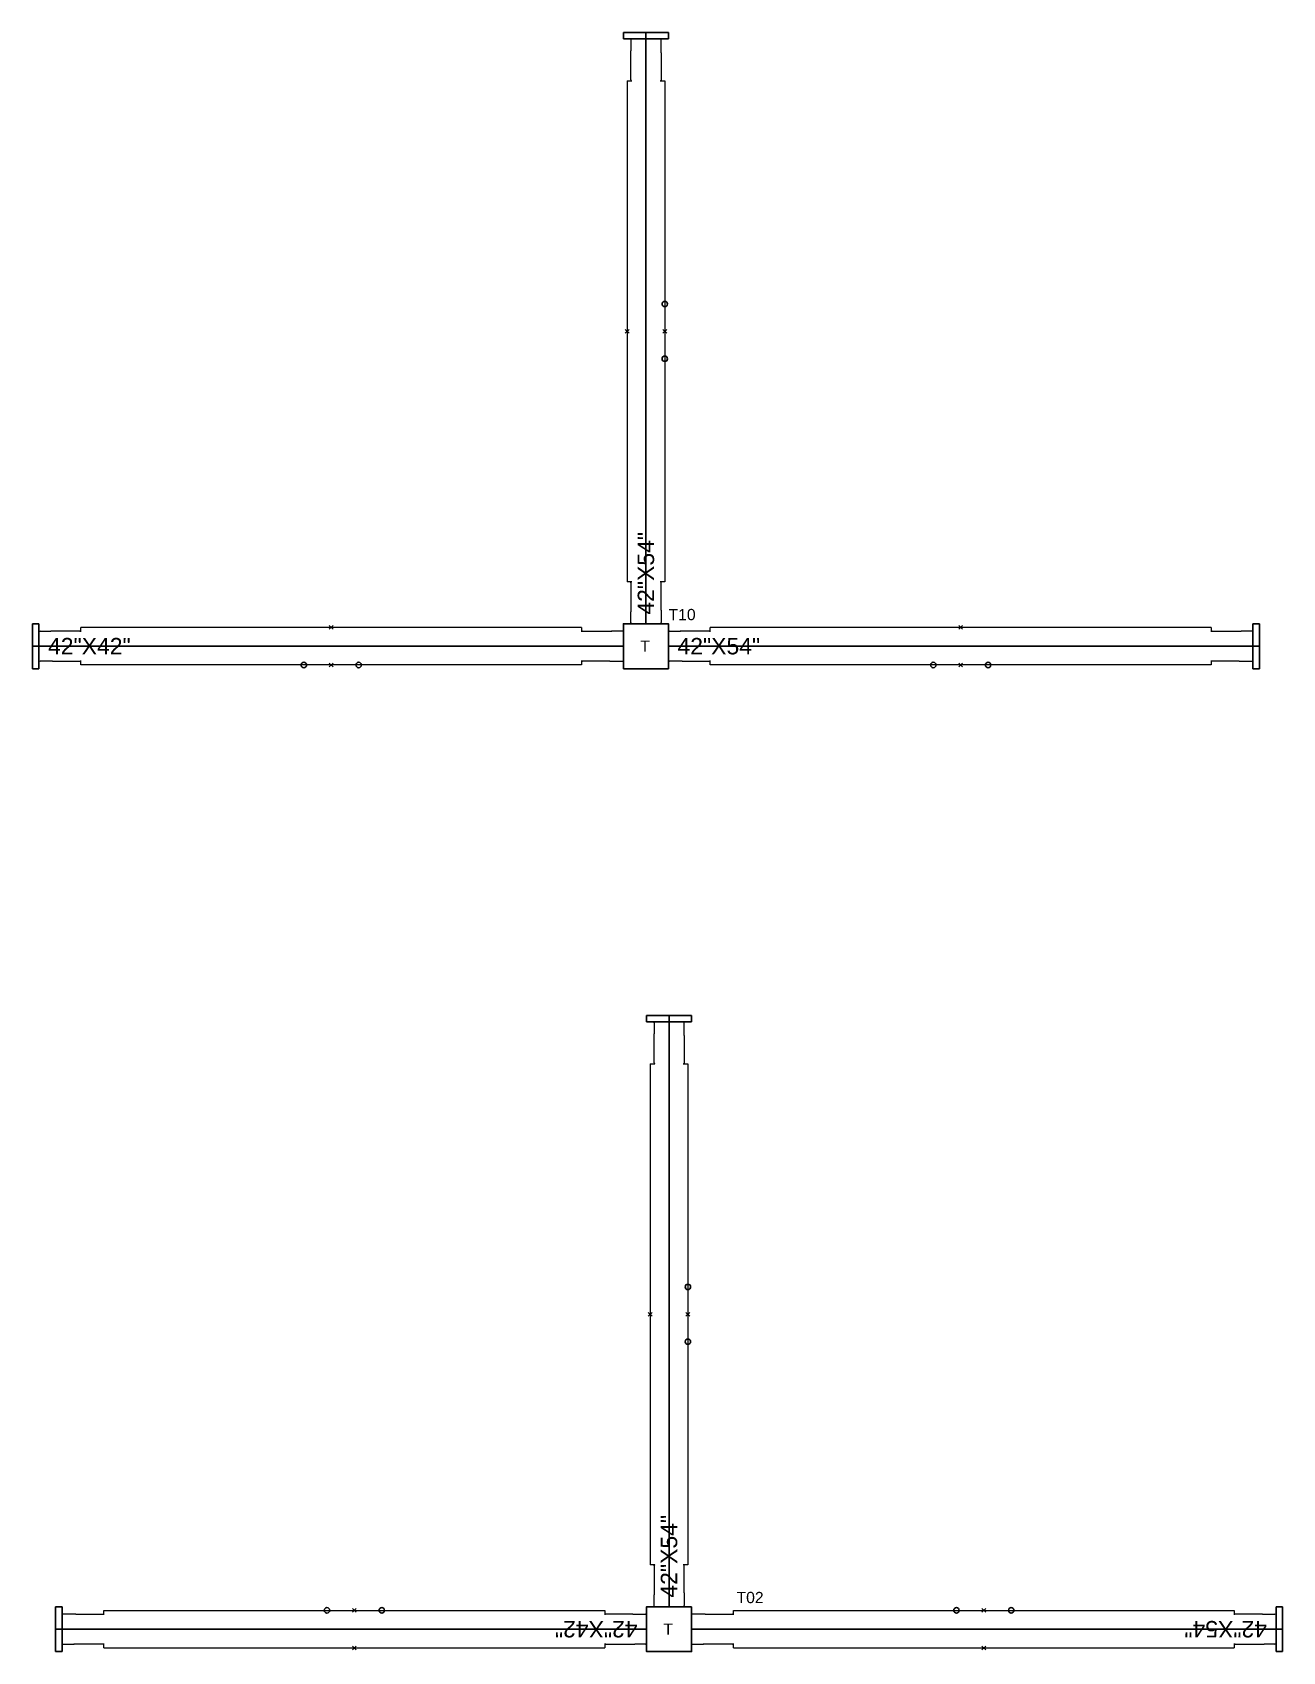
# Model space of a CAD drawing. Header units: millimetres. Extents: x 1603.09 to 1605.37, y 1744.07 to 1747.03.
import ezdxf

# ---------------------------------------------------------------- set-up
doc = ezdxf.new("R2010")
doc.units = ezdxf.units.MM
for name, color, linetype in [('DD2D', 7, 'Continuous'), ('DD2D_Geometry', 7, 'Continuous'), ('Id Unión', 7, 'Continuous')]:
    doc.layers.add(name, color=color, linetype=linetype)
doc.styles.get("Standard").update_dxf_attribs({"font": 'arial.ttf'})

# ---------------------------------------------------------------- blocks, each defined once
blk = doc.blocks.new('DD101042422D')
at = {"color": 1, "linetype": 'Continuous', "lineweight": 0}
for p, q in [((0.0765, 0.026), (0.0765, 0.0343)), ((0.9905, 0.0343), (0.0765, 0.0343)), ((0.9905, 0.0343), (0.9905, 0.026)), ((0, -0.0255), (0, 0.0255)), ((0.0017, 0.0275), (0.0218, 0.0275)), ((0.002, 0.0275), (0.0215, 0.0275)), ((0.0747, 0.0275), (0.0215, 0.0275)), ((0.0747, 0.0275), (0.075, 0.0275)), ((0.9923, 0.0275), (0.992, 0.0275)), ((0.9923, 0.0275), (1.0455, 0.0275)), ((1.0653, 0.0275), (1.0452, 0.0275)), ((1.065, 0.0275), (1.0455, 0.0275)), ((1.067, -0.0255), (1.067, 0.0255)), ((0.025, -0.0275), (0.002, -0.0275)), ((0.025, -0.0275), (0.0747, -0.0275)), ((0.0747, -0.0275), (0.075, -0.0275)), ((0.0765, -0.0343), (0.0765, -0.026)), ((0.9905, -0.026), (0.9905, -0.0343)), ((0.9923, -0.0275), (0.992, -0.0275)), ((1.042, -0.0275), (0.9923, -0.0275)), ((1.042, -0.0275), (1.065, -0.0275)), ((0.9905, -0.0343), (0.0765, -0.0343))]:
    blk.add_line(p, q, dxfattribs=at)
at = {"color": 1}
for p, q in [((0.53, 0.0379), (0.537, 0.0308)), ((0.53, 0.0308), (0.537, 0.0379)), ((0.53, -0.0379), (0.537, -0.0308)), ((0.53, -0.0308), (0.537, -0.0379))]:
    blk.add_line(p, q, dxfattribs=at)
for centre in [(0.4835, -0.0343), (0.5835, -0.0343)]:
    blk.add_circle(centre, 0.005, dxfattribs=at)
at = {"color": 1, "linetype": 'Continuous', "lineweight": 0}
for centre, radius, start, end in [((0.002, 0.0255), 0.00203, 90, 180), ((0.075, 0.026), 0.00151, 10.021, 90), ((0.075, 0.026), 0.00151, 0, 10.021), ((0.992, 0.026), 0.00151, 90, 169.979), ((0.992, 0.026), 0.00151, 169.979, 180), ((0.992, 0.026), 0.00151, 169.979, 180), ((1.065, 0.0255), 0.00203, 0, 90), ((0.002, -0.0255), 0.00203, 180, 270), ((0.075, -0.026), 0.00151, 270, 349.979), ((0.075, -0.026), 0.00151, 349.979, 0), ((0.992, -0.026), 0.00151, 180, 190.021), ((0.992, -0.026), 0.00151, 180, 190.021), ((0.992, -0.026), 0.00151, 190.021, 270), ((1.065, -0.0255), 0.00203, 270, 0)]:
    blk.add_arc(centre, radius, start, end, dxfattribs=at)
at = {"color": 1}
for p in [(0.5335, 0.0343), (0.5335, -0.0343)]:
    blk.add_point(p, dxfattribs=at)
at = {"insert": (0.0165, 0.0151), "char_height": 0.03, "attachment_point": 1}
blk.add_mtext_dynamic_manual_height_columns('42"X42"', width=75.494015, gutter_width=12.5, heights=[0], dxfattribs=at)
blk = doc.blocks.new('SPACE_DD10104242')
blk.add_blockref('DD101042422D', (0, 0))
blk = doc.blocks.new('DD101042542D')
at = {"color": 3, "linetype": 'Continuous', "lineweight": 0}
for p, q in [((0.0765, 0.026), (0.0765, 0.0343)), ((0.9905, 0.0343), (0.0765, 0.0343)), ((0.9905, 0.0343), (0.9905, 0.026)), ((0, -0.0255), (0, 0.0255)), ((0.0017, 0.0275), (0.0218, 0.0275)), ((0.002, 0.0275), (0.0215, 0.0275)), ((0.0747, 0.0275), (0.0215, 0.0275)), ((0.0747, 0.0275), (0.075, 0.0275)), ((0.9923, 0.0275), (0.992, 0.0275)), ((0.9923, 0.0275), (1.0455, 0.0275)), ((1.0653, 0.0275), (1.0452, 0.0275)), ((1.065, 0.0275), (1.0455, 0.0275)), ((1.067, -0.0255), (1.067, 0.0255)), ((0.025, -0.0275), (0.002, -0.0275)), ((0.025, -0.0275), (0.0747, -0.0275)), ((0.0747, -0.0275), (0.075, -0.0275)), ((0.0765, -0.0343), (0.0765, -0.026)), ((0.9905, -0.026), (0.9905, -0.0343)), ((0.9923, -0.0275), (0.992, -0.0275)), ((1.042, -0.0275), (0.9923, -0.0275)), ((1.042, -0.0275), (1.065, -0.0275)), ((0.9905, -0.0343), (0.0765, -0.0343))]:
    blk.add_line(p, q, dxfattribs=at)
at = {"color": 3}
for p, q in [((0.53, 0.0379), (0.537, 0.0308)), ((0.53, 0.0308), (0.537, 0.0379)), ((0.53, -0.0379), (0.537, -0.0308)), ((0.53, -0.0308), (0.537, -0.0379))]:
    blk.add_line(p, q, dxfattribs=at)
for centre in [(0.4835, -0.0343), (0.5835, -0.0343)]:
    blk.add_circle(centre, 0.005, dxfattribs=at)
at = {"color": 3, "linetype": 'Continuous', "lineweight": 0}
for centre, radius, start, end in [((0.002, 0.0255), 0.00203, 90, 180), ((0.075, 0.026), 0.00151, 10.021, 90), ((0.075, 0.026), 0.00151, 0, 10.021), ((0.992, 0.026), 0.00151, 90, 169.979), ((0.992, 0.026), 0.00151, 169.979, 180), ((0.992, 0.026), 0.00151, 169.979, 180), ((1.065, 0.0255), 0.00203, 0, 90), ((0.002, -0.0255), 0.00203, 180, 270), ((0.075, -0.026), 0.00151, 270, 349.979), ((0.075, -0.026), 0.00151, 349.979, 0), ((0.992, -0.026), 0.00151, 180, 190.021), ((0.992, -0.026), 0.00151, 180, 190.021), ((0.992, -0.026), 0.00151, 190.021, 270), ((1.065, -0.0255), 0.00203, 270, 0)]:
    blk.add_arc(centre, radius, start, end, dxfattribs=at)
at = {"color": 3}
for p in [(0.5335, 0.0343), (0.5335, -0.0343)]:
    blk.add_point(p, dxfattribs=at)
at = {"insert": (0.0165, 0.0151), "char_height": 0.03, "attachment_point": 1}
blk.add_mtext_dynamic_manual_height_columns('42"X54"', width=75.494015, gutter_width=12.5, heights=[0], dxfattribs=at)
blk = doc.blocks.new('SPACE_DD10104254')
blk.add_blockref('DD101042542D', (0, 0))
blk = doc.blocks.new('DD3021422D')
for p, q in [((0, 0.041), (0, -0.041)), ((0.012, 0.041), (0, 0.041)), ((0.012, -0.041), (0.012, 0.041)), ((0, -0.041), (0.012, -0.041))]:
    blk.add_line(p, q)
blk = doc.blocks.new('SPACE_DD302142')
blk.add_blockref('DD3021422D', (0, 0))
blk = doc.blocks.new('DD3021542D')
for p, q in [((0, 0.041), (0, -0.041)), ((0.012, 0.041), (0, 0.041)), ((0.012, -0.041), (0.012, 0.041)), ((0, -0.041), (0.012, -0.041))]:
    blk.add_line(p, q)
blk = doc.blocks.new('SPACE_DD302154')
blk.add_blockref('DD3021542D', (0, 0))

msp = doc.modelspace()

# ---------------------------------------------------------------- linework, layer by layer
at = {"layer": 'DD2D'}
for p, q in [((1604.209, 1747.0165), (1604.209, 1747.0285)), ((1604.209, 1745.9495), (1604.209, 1747.0165)), ((1603.101, 1745.9085), (1603.089, 1745.9085)), ((1603.101, 1745.9085), (1604.168, 1745.9085)), ((1604.168, 1745.9085), (1604.1681, 1745.9085)), ((1604.25, 1745.9085), (1605.317, 1745.9085)), ((1605.317, 1745.9085), (1605.329, 1745.9085)), ((1604.2512, 1745.2229), (1604.2512, 1745.2349)), ((1604.2512, 1744.1559), (1604.2512, 1745.2229)), ((1603.1432, 1744.1149), (1603.1312, 1744.1149)), ((1604.2102, 1744.1149), (1603.1432, 1744.1149)), ((1604.2922, 1744.1149), (1604.2921, 1744.1149)), ((1605.3592, 1744.1149), (1604.2922, 1744.1149)), ((1605.3592, 1744.1149), (1605.3712, 1744.1149))]:
    msp.add_line(p, q, dxfattribs=at)
at = {"layer": 'DD2D_Geometry'}
for points in [[(1604.168, 1745.8675), (1604.2501, 1745.8675), (1604.2501, 1745.9495), (1604.168, 1745.9495)], [(1604.2922, 1744.1559), (1604.2101, 1744.1559), (1604.2101, 1744.0739), (1604.2922, 1744.0739)]]:
    msp.add_lwpolyline(points, close=True, dxfattribs=at)

# ---------------------------------------------------------------- block references
for name, p, rotation in [('SPACE_DD302154', (1604.209, 1747.0165), 90), ('SPACE_DD10104254', (1604.209, 1745.9495), 90), ('SPACE_DD302142', (1603.101, 1745.9085), 180), ('SPACE_DD302154', (1604.2512, 1745.2229), 90), ('SPACE_DD10104254', (1604.2512, 1744.1559), 90), ('SPACE_DD302142', (1603.1432, 1744.1149), 180), ('SPACE_DD10104242', (1604.2102, 1744.1149), 180), ('SPACE_DD10104254', (1605.3592, 1744.1149), 180)]:
    msp.add_blockref(name, p, dxfattribs=dict(at, rotation=rotation))
for name, p in [('SPACE_DD10104242', (1603.101, 1745.9085)), ('SPACE_DD10104254', (1604.25, 1745.9085)), ('SPACE_DD302154', (1605.317, 1745.9085)), ('SPACE_DD302154', (1605.3592, 1744.1149))]:
    msp.add_blockref(name, p, dxfattribs=at)

# ---------------------------------------------------------------- texts
for p in [(1604.1987, 1745.8983), (1604.2409, 1744.1046)]:
    msp.add_text('T', height=0.0205, dxfattribs=at).set_placement(p)
at = {"layer": 'Id Unión'}
for s, p in [('T10', (1604.2503, 1745.956)), ('T02', (1604.3744, 1744.1624))]:
    msp.add_text(s, height=0.0205, dxfattribs=at).set_placement(p)

doc.saveas('drawing.dxf')
